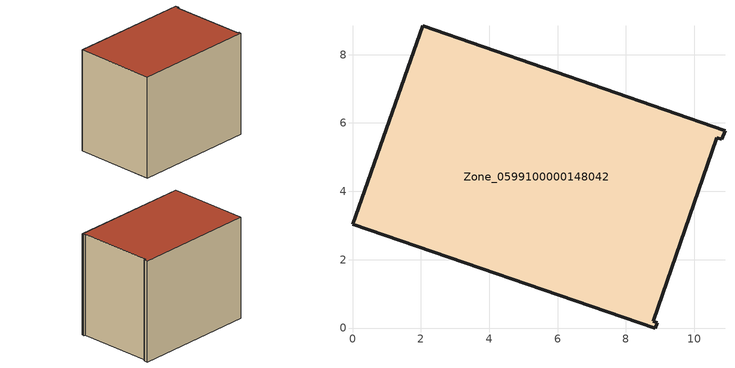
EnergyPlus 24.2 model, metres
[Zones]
Zone_0599100000148042
 floor ground (C_G): 0,3.04 2.05,8.84 10.9,5.78 10.81,5.53 10.66,5.58 8.81,0.2 8.91,0.15 8.86,0 z0.53
 wall outside (C_F): 2.05,8.84 0,3.04 8.86,0 8.91,0.15 8.81,0.2 10.66,5.58 10.81,5.53 10.9,5.78 2.05,8.84 z0.53:8.22
 roof outside (C_R): 8.91,0.15 8.81,0.2 10.66,5.58 10.81,5.53 10.9,5.78 2.05,8.84 0,3.04 8.86,0 z8.22
[BUILDING]
Pand.0599100000148042: North Axis=0; Terrain=City; Loads Convergence Tolerance Value=0.04; Temperature Convergence Tolerance Value=0.4; Solar Distribution=FullExterior; Maximum Number of Warmup Days=25; Minimum Number of Warmup Days=1
[Site:Location]
Rotterdam.The.Hague.AP_ZH_NLD Design_Conditions: Latitude=51.96; Longitude=4.45; Time Zone=1; Elevation=-4.5
[SITE:GROUNDTEMPERATURE:BUILDINGSURFACE]
18, 18, 18, 18, 18, 18, 18, 18, 18, 18, 18, 18
[MATERIAL] Thermal Absorptance=0.9; Solar Absorptance=0.7; Visible Absorptance=0.7
Name | Roughness | Thickness | Conductivity | Density | Specific Heat
G.TI.1965-1974 | MediumSmooth | 0.15 | 0.882353 | 540 | 1210
F.TI.1965-1974 | Rough | 0.3 | 0.697674 | 1920 | 840
R.TI.1965-1974 | MediumRough | 0.2 | 0.232558 | 1500 | 1000
[CONSTRUCTION]
C_G: G.TI.1965-1974
C_F: F.TI.1965-1974
C_R: R.TI.1965-1974
[ZONE]
Zone_0599100000148042: Type=1; Multiplier=1; Ceiling Height=Autocalculate; Volume=Autocalculate; Floor Area=autocalculate; Part of Total Floor Area=Yes
[ZONEINFILTRATION:DESIGNFLOWRATE]
Infil_Zone_0599100000148042: Zone or ZoneList or Space or SpaceList=Zone_0599100000148042; Schedule=AlwaysOn; Design Flow Rate Calculation Method=Flow/Area; Flow Rate per Floor Area=0.003; Constant Term Coefficient=1; Temperature Term Coefficient=0; Velocity Term Coefficient=0; Velocity Squared Term Coefficient=0
[HVACTEMPLATE:ZONE:IDEALLOADSAIRSYSTEM]
Zone_0599100000148042: Maximum Heating Supply Air Temperature=50; Minimum Cooling Supply Air Temperature=13; Maximum Heating Supply Air Humidity Ratio=0.0156; Minimum Cooling Supply Air Humidity Ratio=0.0077; Heating Limit=NoLimit; Cooling Limit=NoLimit; Dehumidification Control Type=ConstantSensibleHeatRatio; Cooling Sensible Heat Ratio=0.7; Dehumidification Setpoint=60; Humidification Control Type=None; Humidification Setpoint=30; Outdoor Air Method=None; Outdoor Air Flow Rate per Person=0.00944; Outdoor Air Flow Rate per Zone Floor Area=0; Outdoor Air Flow Rate per Zone=0; Demand Controlled Ventilation Type=None; Outdoor Air Economizer Type=NoEconomizer; Heat Recovery Type=None; Sensible Heat Recovery Effectiveness=0.7; Latent Heat Recovery Effectiveness=0.65
[ZONECONTROL:THERMOSTAT]
ThermostatControl_Zone_0599100000148042: Zone or ZoneList=Zone_0599100000148042; Control Type Schedule=DualSetpointControlType; Control 1=Thermostat_Zone_0599100000148042; Temperature Difference Between Cutout And Setpoint=0
[THERMOSTATSETPOINT:DUALSETPOINT]
Thermostat_Zone_0599100000148042: Heating Setpoint Temperature Schedule=HeatingSetpoint_Zone_0599100000148042; Cooling Setpoint Temperature Schedule=CoolingSetpoint_Zone_0599100000148042
[SCHEDULE:COMPACT]
HeatingSetpoint_Zone_0599100000148042: Through: 12/31, For: AllDays, Until: 24:00, 21
CoolingSetpoint_Zone_0599100000148042: Through: 12/31, For: AllDays, Until: 24:00, 24
DualSetpointControlType: Through: 12/31, For: AllDays, Until: 24:00, 4
AlwaysOn: Through: 12/31, For: AllDays, Until: 24:00, 1
